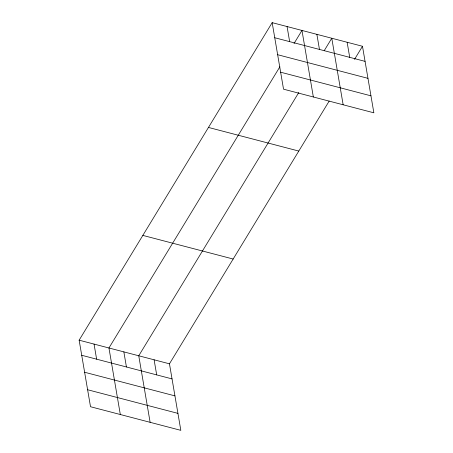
<?xml version="1.0" encoding="UTF-8"?>
<svg xmlns="http://www.w3.org/2000/svg" width="453" height="453" viewBox="0 0 453 453"><rect width="100%" height="100%" fill="white"/><g stroke="black" fill="none" stroke-linecap="round" stroke-linejoin="round"><path stroke-width="0.68" d="M329.189 101.053L169.462 363.816L180.832 430.35L90.515 406.726L79.139 340.186L272.168 22.65L362.485 46.274L373.861 112.814L283.538 89.184L272.168 22.65M279.892 66.767L108.947 347.983L120.317 414.518M294.008 43.545L301.97 30.447L313.346 96.982M298.844 92.423L138.754 355.781L150.124 422.315M324.178 50.747L331.777 38.245L343.153 104.779M354.523 59.377L362.485 46.274M274.745 37.741L365.067 61.365M277.649 54.717L367.966 78.341M280.639 72.208L370.956 95.832M208.465 127.44L298.787 151.064M142.837 235.401L233.159 259.025M79.139 340.186L169.462 363.816M81.721 355.277L172.038 378.906M84.62 372.253L174.943 395.882M87.61 389.744L177.933 413.374M347.134 42.259L349.71 57.35M316.874 34.343L319.456 49.434M287.066 26.546L289.648 41.636M154.105 359.795L156.687 374.886M123.85 351.885L126.427 366.975M94.043 344.087L96.625 359.178"/></g></svg>
